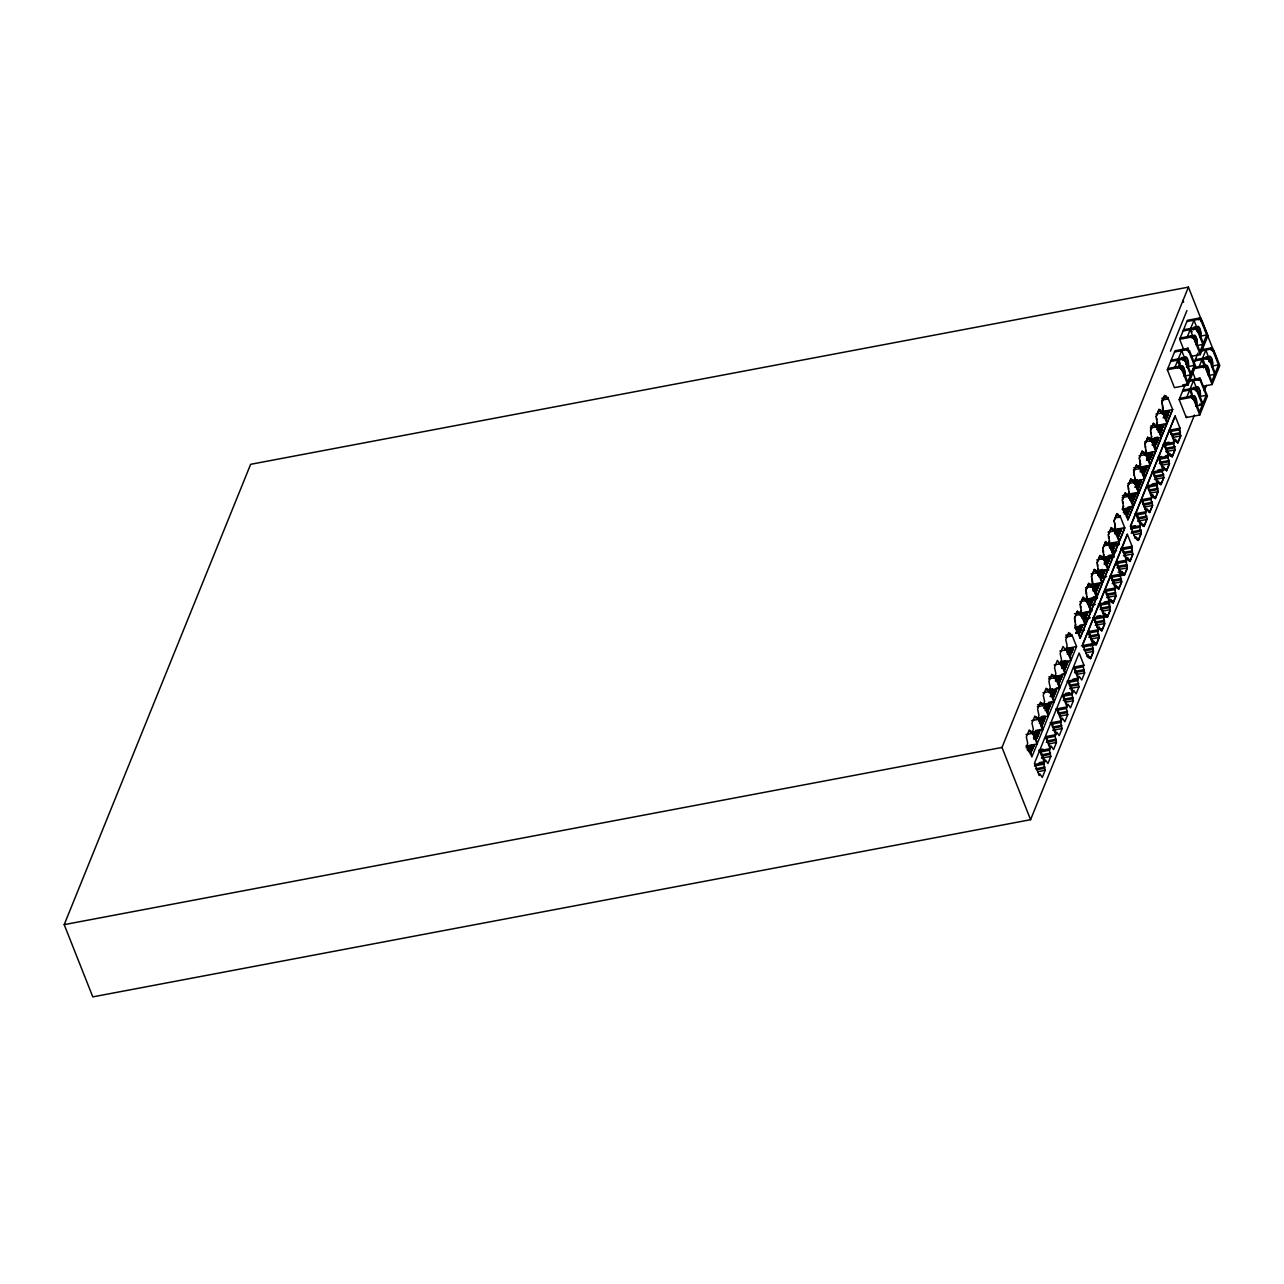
<?xml version="1.0" encoding="UTF-8"?>
<svg xmlns="http://www.w3.org/2000/svg" width="1284" height="1284" viewBox="0 0 1284 1284"><rect width="100%" height="100%" fill="white"/><g stroke="black" fill="none" stroke-linecap="round" stroke-linejoin="round"><path stroke-width="1.5" d="M1189.433 350.452L1195.629 366.117L1187.941 385.088L1174.427 387.64L1167.333 369.744L1175.021 350.773L1188.181 348.285L1188.567 351.752L1189.064 350.516M1183.912 350.099L1179.675 339.281L1187.363 320.31L1200.508 317.822L1200.893 321.305L1201.391 320.053M1175.004 367.144L1177.845 360.114C1177.781 365.507 1183.575 368.99 1181.376 369.487M1187.347 336.681L1190.188 329.667L1192.29 334.996M1200.01 378.17L1198.47 380.289L1200.01 378.17L1207.458 396.018L1199.786 414.989L1186.272 417.541L1179.177 399.629L1185.02 385.184M1193.43 364.415L1198.02 353.084M1186.849 397.045L1189.674 390.015L1191.793 395.344M1199.176 366.582L1202.017 359.552C1202.273 362.987 1208.148 373.323 1205.162 365.442L1203.622 367.577L1205.162 365.442M1194.473 415.037L1030.587 819.69L92.801 996.882L64.2 924.64L250.637 464.31L1188.422 287.118L1217.023 359.36M1030.587 819.69L1001.985 747.448L1188.422 287.118M1170.446 351.206L1186.898 310.6M1074.596 618.519L1077.485 611.409M1080.245 604.603L1083.118 597.493L1083.905 599.467L1084.434 598.167M1085.879 590.688L1088.752 583.578M1091.512 576.773L1094.401 569.663M1097.146 562.857L1100.035 555.731M1102.779 548.942L1105.668 541.816L1106.455 543.806L1106.968 542.506M1108.413 535.027L1111.302 527.901M1114.063 521.111L1116.936 513.985M1122.441 500.102L1125.33 492.992M1128.074 486.187L1130.963 479.076L1131.75 481.051L1132.263 479.751M1136.597 465.161L1133.708 472.271L1133.965 475.545M1139.341 458.356L1142.23 451.23M1144.991 444.441L1147.864 437.314M1150.624 430.525L1153.497 423.399L1154.284 425.389L1150.528 426.095M1156.258 416.61L1159.131 409.484M1161.892 402.695L1164.781 395.568M1123.083 501.883L1123.179 507.838M1125.972 494.757L1126.485 493.473L1127.753 496.523L1122.136 497.582M1128.716 487.968L1128.813 493.923L1133.595 506.04L1138.844 493.088L1134.045 480.986L1133.387 482.607L1127.769 483.667M1137.239 466.927L1137.768 465.643L1139.036 468.692L1133.403 469.751M1139.983 460.137L1139.935 465.899L1144.879 478.21L1150.111 465.257L1145.184 452.947L1144.525 454.568L1143.402 451.711L1142.872 453.011M1145.617 446.222L1145.713 452.177M1148.506 439.096L1149.036 437.796L1150.303 440.861L1144.67 441.921M1151.266 432.307L1151.347 438.261L1156.146 450.379L1161.394 437.427L1156.595 425.325L1155.937 426.946L1150.32 428.005M1156.9 418.391L1156.98 424.346M1159.773 411.265L1160.303 409.965L1161.571 413.015L1155.953 414.09M1162.534 404.476L1162.485 410.238L1167.413 422.548L1172.661 409.596L1167.718 397.286L1167.076 398.907L1165.936 396.05L1165.423 397.35M1037.52 704.804L1041.276 704.097L1041.789 702.797L1042.929 705.654L1037.295 706.714M1048.787 676.973L1052.543 676.267L1053.073 674.967L1054.196 677.824L1048.563 678.883M1065.704 635.227L1069.444 634.521L1069.973 633.221L1071.097 636.078L1065.479 637.137M1075.302 620.14L1075.334 626.255M1080.935 606.225L1080.967 612.34L1085.766 624.457L1091.015 611.505L1086.216 599.403L1085.558 601.024L1083.038 597.124L1080.149 604.25L1080.502 607.878M1086.569 592.309L1086.601 598.424M1089.458 585.183L1089.988 583.899L1091.191 587.109L1091.849 585.488M1092.203 578.394L1092.154 584.156L1097.034 596.627L1102.282 583.674L1097.403 571.203L1096.745 572.824L1091.127 573.884M1095.091 571.268L1095.621 569.984L1096.745 572.824M1097.852 564.478L1097.884 570.594M1100.725 557.352L1101.255 556.068L1102.475 559.278L1103.116 557.657M1103.486 550.563L1103.518 556.678L1108.317 568.796L1113.549 555.844L1108.75 543.742L1108.108 545.363L1105.588 541.463L1102.699 548.589L1103.036 552.216M1109.119 536.648L1109.151 542.763M1112.008 529.522L1112.522 528.222L1113.742 531.448L1114.4 529.827M1114.753 522.732L1114.705 528.494L1119.584 540.965L1124.832 528.013L1119.953 515.542L1119.295 517.163L1115.539 517.869M1117.642 515.606L1118.155 514.306L1119.295 517.163M1122.697 503.376L1122.296 499.909L1125.185 492.783L1126.1 494.966L1122.36 495.672M1126.1 494.966L1126.63 493.666M1128.331 489.461L1127.93 485.994L1130.819 478.868L1133.387 482.607M1133.628 467.841L1137.383 467.135L1137.897 465.835M1145.248 447.715L1144.846 444.232L1147.719 437.122L1148.65 439.305L1149.18 438.004M1150.881 433.799L1150.48 430.317L1153.369 423.206L1155.937 426.946M1154.284 425.389L1154.814 424.089M1156.515 419.884L1156.114 416.401L1159.003 409.291L1159.917 411.474L1160.447 410.174M1161.811 398.265L1165.551 397.558L1166.081 396.258L1167.204 399.099L1161.587 400.175M1074.869 621.793L1074.515 618.166L1077.404 611.04L1078.271 613.383L1078.801 612.083M1086.136 593.962L1085.799 590.335L1088.671 583.209L1089.538 585.552L1090.068 584.252M1097.403 566.132L1097.066 562.504L1099.939 555.378L1100.821 557.721L1101.335 556.421M1108.686 538.301L1108.333 534.674L1111.222 527.547L1112.088 529.891L1112.618 528.591M1179.45 368.139L1180.991 366.02L1179.45 368.139L1179.707 366.261L1167.846 368.508M1182.789 359.873L1184.33 357.755L1182.789 359.873L1183.029 357.995L1171.185 360.242M1188.181 348.285L1186.641 350.404L1186.881 348.526M1191.793 337.676L1193.334 335.557L1191.793 337.676L1192.034 335.798L1180.173 338.045M1197.041 330.774C1198.791 327.452 1196.56 333.535 1196.158 328.527L1196.656 327.292L1195.131 329.426L1195.372 327.532L1183.511 329.779M1199.866 317.95L1198.967 319.941L1199.224 318.063M1123.693 506.024L1123.035 507.645L1127.962 519.956L1133.21 507.003L1128.267 494.693L1127.625 496.314M1129.326 492.109L1128.668 493.73L1133.467 505.832L1138.699 492.896L1133.9 480.778L1133.258 482.399M1134.96 478.194L1134.302 479.815L1139.245 492.125L1144.477 479.173L1139.55 466.862L1138.892 468.483M1146.227 450.363L1145.569 451.984L1150.512 464.294L1155.761 451.342L1150.817 439.032L1150.159 440.653M1151.86 436.448L1151.202 438.069L1156.001 450.17L1161.25 437.234L1156.451 425.116L1155.793 426.737M1157.494 422.532L1156.852 424.153L1161.779 436.464L1167.028 423.511L1162.084 411.201L1161.426 412.822M1186.641 350.404L1187.523 348.397M1031.646 733.485L1032.304 731.864L1037.103 743.982L1031.854 756.918L1027.072 744.816L1027.714 743.195L1026.333 737.064L1029.222 729.954L1029.993 731.928L1030.522 730.628L1031.646 733.485L1026.028 734.544M1037.295 719.57L1037.937 717.949L1042.736 730.066L1037.488 743.003L1032.705 730.901L1033.363 729.28L1031.967 723.149L1034.856 716.039L1035.642 718.013L1036.156 716.713L1037.295 719.57L1031.662 720.629M1042.929 705.654L1043.571 704.033L1048.37 716.151L1043.138 729.087L1035.626 730.5M1048.563 691.739L1049.221 690.118L1054.004 702.236L1048.771 715.172L1043.972 703.054L1044.63 701.449L1043.234 695.318L1046.123 688.208L1046.909 690.182L1047.439 688.882L1048.563 691.739L1042.929 692.798M1054.196 677.824L1054.854 676.203L1059.653 688.304L1054.405 701.257L1049.606 689.139L1050.264 687.534L1048.884 681.403L1051.756 674.293L1052.543 676.267M1054.212 664.968L1059.83 663.908L1060.488 662.287L1065.287 674.389L1060.038 687.341L1056.283 688.047M1059.846 651.052L1065.463 649.993L1066.121 648.372L1070.92 660.474L1065.672 673.426L1061.916 674.132M1071.097 636.078L1071.755 634.457L1076.554 646.558L1071.305 659.511L1066.523 647.393L1067.164 645.788L1065.784 639.657L1068.673 632.531L1069.444 634.521M1075.912 624.281L1075.254 625.902L1080.133 638.373L1085.365 625.436L1080.486 612.949L1079.844 614.571L1076.088 615.277M1081.545 610.365L1080.887 611.986L1085.686 624.104L1080.053 625.164M1087.179 596.45L1086.521 598.071L1091.4 610.542L1096.648 597.59L1091.769 585.119L1091.111 586.74L1085.478 587.799M1098.446 568.619L1097.788 570.24L1102.667 582.711L1107.915 569.759L1103.036 557.288L1102.378 558.909L1096.761 559.968M1104.08 554.704L1103.438 556.325L1108.22 568.427L1113.469 555.49L1108.67 543.373L1108.012 544.994L1104.272 545.7M1109.729 540.789L1109.071 542.41L1113.95 554.881L1119.183 541.928L1114.303 529.457L1113.661 531.078L1108.028 532.138M1127.753 496.523L1128.411 494.902M1134.446 480.007L1135.104 478.402L1133.563 472.079L1136.452 464.952L1137.383 467.135M1139.036 468.692L1139.678 467.071M1140.08 466.092L1140.738 464.487L1139.213 458.163L1142.086 451.037L1143.017 453.22L1143.53 451.92L1144.67 454.777L1139.036 455.836M1144.67 454.777L1145.328 453.156M1150.303 440.861L1150.962 439.24M1161.571 413.015L1162.229 411.41M1162.63 410.431L1163.272 408.81L1161.747 402.486L1164.636 395.376L1165.551 397.558M1167.204 399.099L1167.862 397.494M1080.582 613.319L1079.924 614.94L1078.704 611.73L1078.191 613.014L1074.435 613.736M1092.251 584.509L1092.893 582.904L1091.432 576.42L1094.305 569.293L1096.825 573.194L1097.483 571.573M1114.785 528.847L1115.443 527.226L1113.966 520.742L1116.855 513.632L1119.375 517.516L1120.033 515.911M1200.893 321.305L1200.508 317.822M1185.212 359.985L1184.715 361.237L1184.33 357.755M1194.216 337.788L1193.719 339.04L1193.334 335.557M1028.661 750.996L1032.127 750.354L1032.111 748.989L1028.644 749.647M1027.441 748.668L1032.641 747.689L1032.657 749.053L1027.457 750.033M1027.986 748.732L1033.187 747.753L1033.155 746.405L1026.221 747.705M1026.767 746.357L1033.7 745.041L1033.732 746.405L1028.532 747.384M1033.781 738.38L1037.247 737.722L1037.231 736.358L1033.748 737.016M1034.278 735.732L1038.291 735.138L1038.274 733.774L1033.074 734.753M1038.82 733.838L1038.804 732.474L1038.82 733.838L1033.62 734.817M1032.416 732.442L1039.35 731.126L1039.366 732.49L1033.588 733.469M1041.292 726.327L1041.565 727.049M1039.398 723.101L1043.41 722.507L1043.378 721.159L1039.912 721.817M1040.457 721.881L1043.924 721.223L1043.908 719.859L1038.708 720.838M1044.454 719.923L1044.438 718.558L1044.454 719.923L1040.987 720.581M1039.237 719.554L1044.999 718.575L1044.983 717.21L1038.05 718.526M1045.032 709.185L1048.498 708.527L1048.514 709.892L1045.048 710.55M1049.012 707.243L1049.044 708.591L1049.012 707.243L1043.812 708.222M1049.542 705.943L1049.558 707.307L1049.542 705.943L1044.341 706.922M1050.071 704.643L1050.087 706.007L1050.071 704.643L1044.871 705.638M1050.617 703.295L1050.633 704.659L1050.617 703.295L1043.683 704.611M1053.602 695.912L1053.634 697.276L1053.602 695.912L1050.135 696.57M1054.132 694.612L1054.148 695.976L1054.132 694.612L1050.665 695.27M1054.662 693.328L1054.678 694.676L1054.662 693.328L1051.195 693.97M1055.175 692.028L1055.207 693.392L1055.175 692.028L1051.708 692.686M1055.705 690.728L1055.721 692.092L1055.705 690.728L1050.505 691.723M1049.333 692.06L1056.267 690.744L1056.251 689.38L1049.317 690.696M1058.449 683.939L1058.738 684.645M1060.022 680.055L1056.555 680.713M1055.609 679.092L1060.809 678.112L1060.841 679.477L1055.641 680.456M1056.154 679.156L1061.354 678.177L1061.338 676.812L1054.405 678.129M1054.95 676.78L1061.884 675.464L1061.9 676.828L1054.966 678.145M1065.399 666.781L1065.431 668.145L1065.399 666.781L1061.932 667.439M1062.462 666.139L1066.474 665.561L1066.458 664.197L1061.258 665.176M1067.004 664.261L1066.972 662.897L1067.004 664.261L1061.788 665.24M1060.616 664.213L1067.55 662.913L1067.518 661.549L1060.584 662.865M1070.776 653.524L1067.309 654.166M1068.095 652.224L1071.562 651.582L1071.578 652.93L1067.566 653.524M1066.908 652.625L1072.108 651.646L1072.092 650.282L1066.892 651.261M1065.672 650.298L1073.183 648.998L1073.167 647.634L1066.218 648.95M1079.25 632.675L1079.266 634.023L1079.25 632.675L1075.783 633.317M1076.329 633.381L1079.796 632.739L1079.78 631.375L1076.313 632.033M1080.037 630.733L1076.57 631.375M1076.827 630.733L1080.839 630.139L1080.823 628.791L1075.623 629.77M1081.369 628.855L1081.353 627.491L1081.369 628.855L1077.902 629.497M1076.152 628.47L1081.914 627.491L1081.898 626.143L1074.965 627.443M1084.097 620.686L1084.386 621.408M1085.413 617.46L1085.429 618.824L1085.413 617.46L1081.947 618.118M1085.927 616.159L1085.959 617.524L1085.927 616.159L1082.46 616.818M1086.457 614.875L1086.473 616.224L1086.457 614.875L1081.256 615.855M1086.986 613.575L1087.002 614.94L1086.986 613.575L1081.786 614.554M1087.532 612.227L1087.548 613.575L1087.532 612.227L1080.598 613.527M1089.731 606.77L1090.02 607.492M1091.047 603.544L1091.063 604.908L1091.047 603.544L1087.58 604.202M1091.577 602.244L1091.593 603.608L1091.577 602.244L1088.11 602.902M1091.833 601.602L1086.633 602.581M1086.89 601.939L1092.636 601.024L1092.62 599.66L1087.42 600.639M1086.248 600.976L1093.182 599.66L1093.166 598.312L1086.232 599.612M1096.68 589.629L1096.697 590.977L1096.68 589.629L1093.214 590.287M1093.759 590.351L1097.226 589.693L1097.21 588.329L1093.743 588.987M1097.756 588.393L1097.724 587.029L1097.756 588.393L1092.556 589.372M1092.524 588.024L1098.269 587.109L1098.253 585.745L1091.32 587.045M1091.865 585.697L1098.799 584.397L1098.815 585.745L1091.881 587.061M1102.86 575.778L1102.844 574.413L1102.86 575.778L1099.393 576.436M1098.173 574.108L1103.373 573.113L1103.389 574.478L1097.643 575.393M1103.903 573.178L1103.887 571.829L1103.903 573.178L1098.703 574.173M1097.499 571.781L1104.433 570.481L1104.465 571.829L1098.687 572.808M1106.375 565.682L1106.664 566.388M1106.648 565.024L1106.92 565.746M1104.513 563.804L1107.98 563.146L1107.948 561.798L1104.481 562.456M1105.01 561.156L1109.023 560.562L1109.007 559.198L1103.807 560.193M1109.553 559.262L1109.52 557.914L1109.553 559.262L1104.352 560.257M1104.32 558.893L1110.098 557.914L1110.066 556.566L1103.133 557.866M1112.281 551.109L1112.554 551.831M1110.13 548.525L1114.127 547.947L1114.111 546.583L1110.644 547.241M1111.19 547.305L1114.656 546.647L1114.64 545.283L1109.44 546.278M1114.897 544.641L1109.697 545.62M1109.97 544.978L1115.732 543.999L1115.716 542.651L1108.782 543.951M1119.231 533.967L1119.247 535.316L1119.231 533.967L1115.764 534.609M1119.744 532.667L1119.776 534.032L1119.744 532.667L1114.544 533.646M1120.274 531.367L1120.29 532.732L1120.274 531.367L1115.074 532.362M1120.804 530.083L1120.82 531.432L1120.804 530.083L1115.603 531.062M1116.165 531.062L1121.365 530.083L1121.349 528.719L1114.416 530.035M1126.389 516.553L1126.662 517.259M1124.222 513.969L1128.235 513.375L1128.219 512.027L1124.752 512.685M1128.748 510.727L1128.764 512.091L1128.748 510.727L1123.548 511.706M1129.262 509.427L1129.294 510.791L1129.262 509.427L1124.062 510.422M1126.373 510.101L1129.84 509.443L1129.808 508.079L1122.874 509.395M1132.023 502.638L1132.295 503.344M1133.323 499.396L1133.355 500.76L1133.323 499.396L1129.856 500.054M1133.852 498.112L1133.868 499.46L1133.852 498.112L1130.385 498.754M1134.382 496.812L1134.398 498.176L1134.382 496.812L1129.182 497.791M1134.896 495.512L1134.928 496.876L1134.896 495.512L1129.695 496.507M1128.508 495.48L1135.457 494.163L1135.473 495.528L1128.54 496.844M1137.656 488.722L1137.945 489.429M1138.443 486.78L1138.459 488.145L1138.443 486.78L1134.976 487.438M1138.972 485.48L1138.988 486.845L1138.972 485.48L1135.505 486.138M1139.486 484.196L1139.518 485.545L1139.486 484.196L1136.019 484.838M1140.015 482.896L1140.031 484.261L1140.015 482.896L1136.549 483.554M1140.561 482.961L1140.545 481.596L1140.561 482.961L1135.361 483.94M1134.157 481.564L1141.091 480.248L1141.107 481.612L1133.611 482.912M1140.465 471.324L1145.665 470.345L1145.649 468.981L1140.449 469.96M1146.195 469.045L1146.179 467.681L1146.195 469.045L1140.995 470.024M1140.978 468.66L1146.74 467.697L1146.724 466.333L1139.791 467.649M1150.255 459.014L1150.239 457.65L1150.255 459.014L1146.789 459.672M1147.302 457.008L1150.769 456.366L1150.785 457.714L1146.773 458.308M1147.832 457.072L1151.315 456.43L1151.283 455.066L1146.082 456.045M1146.612 454.745L1152.374 453.782L1152.358 452.417L1145.424 453.733M1154.557 446.976L1154.846 447.683M1155.616 444.376L1152.149 445.034M1152.406 444.392L1156.419 443.799L1156.402 442.434L1152.936 443.092M1156.948 442.515L1156.916 441.15L1156.948 442.515L1153.481 443.157M1151.716 442.129L1157.462 441.214L1157.446 439.85L1150.512 441.166M1152.807 440.845L1158.007 439.866L1157.991 438.502L1151.058 439.818M1160.206 433.061L1160.479 433.767M1158.04 430.477L1161.506 429.819L1161.539 431.183L1158.056 431.841M1158.585 430.541L1162.052 429.883L1162.036 428.519L1156.836 429.514M1162.293 427.877L1157.093 428.856M1157.366 428.214L1163.095 427.299L1163.079 425.935L1157.879 426.914M1160.19 426.609L1163.657 425.951L1163.625 424.587L1156.691 425.903M1166.626 417.204L1166.642 418.552L1166.626 417.204L1163.16 417.862M1167.14 415.904L1167.172 417.268L1167.14 415.904L1163.673 416.562M1167.67 414.604L1167.686 415.968L1167.67 414.604L1164.203 415.262M1168.199 413.32L1168.215 414.668L1168.199 413.32L1164.732 413.978M1168.456 412.662L1163.256 413.657M1162.325 411.987L1169.259 410.671L1169.291 412.036L1162.357 413.336M1031.871 750.996L1028.404 751.654M1032.127 750.354L1032.111 748.989M1032.657 749.053L1032.641 747.689M1033.187 747.753L1033.155 746.405M1033.732 746.405L1033.7 745.041M1036.974 738.364L1033.508 739.022M1037.247 737.722L1037.231 736.358M1037.761 736.438L1037.745 735.074L1037.761 736.438L1034.294 737.08M1038.291 735.138L1038.274 733.774M1039.366 732.49L1039.35 731.126M1043.41 722.507L1043.378 721.159M1043.924 721.223L1043.908 719.859M1044.999 718.575L1044.983 717.21M1048.514 709.892L1048.498 708.527M1056.267 690.744L1056.251 689.38M1060.841 679.477L1060.809 678.112M1061.354 678.177L1061.338 676.812M1061.9 676.828L1061.884 675.464M1065.945 666.845L1065.929 665.497L1065.945 666.845L1062.478 667.503M1066.474 665.561L1066.458 664.197M1067.55 662.913L1067.518 661.549M1071.578 652.93L1071.562 651.582M1072.108 651.646L1072.092 650.282M1072.638 650.346L1072.605 648.982L1072.638 650.346L1067.437 651.325M1073.183 648.998L1073.167 647.634M1079.796 632.739L1079.78 631.375M1080.839 630.139L1080.823 628.791M1081.914 627.491L1081.898 626.143M1092.636 601.024L1092.62 599.66M1093.182 599.66L1093.166 598.312M1097.226 589.693L1097.21 588.329M1098.269 587.109L1098.253 585.745M1098.815 585.745L1098.799 584.397M1102.603 576.42L1099.136 577.078M1103.389 574.478L1103.373 573.113M1104.465 571.829L1104.433 570.481M1107.707 563.804L1104.24 564.462M1107.98 563.146L1107.948 561.798M1108.493 561.862L1108.477 560.498L1108.493 561.862L1105.026 562.52M1109.023 560.562L1109.007 559.198M1110.098 557.914L1110.066 556.566M1114.127 547.947L1114.111 546.583M1114.656 546.647L1114.64 545.283M1115.732 543.999L1115.716 542.651M1121.365 530.083L1121.349 528.719M1128.235 513.375L1128.219 512.027M1129.84 509.443L1129.808 508.079M1135.473 495.528L1135.457 494.163M1141.107 481.612L1141.091 480.248M1145.408 470.987L1140.208 471.966M1145.665 470.345L1145.649 468.981M1146.74 467.697L1146.724 466.333M1149.999 459.656L1146.532 460.314M1150.785 457.714L1150.769 456.366M1151.315 456.43L1151.283 455.066M1151.828 455.13L1151.812 453.766L1151.828 455.13L1146.628 456.109M1152.374 453.782L1152.358 452.417M1156.419 443.799L1156.402 442.434M1157.462 441.214L1157.446 439.85M1158.007 439.866L1157.991 438.502M1161.539 431.183L1161.506 429.819M1162.052 429.883L1162.036 428.519M1163.095 427.299L1163.079 425.935M1163.657 425.951L1163.625 424.587M1169.291 412.036L1169.259 410.671M1080.053 638.02L1085.285 625.067L1075.912 626.833M1085.686 624.104L1090.918 611.152L1086.136 599.034L1085.478 600.655L1079.844 601.714M1091.32 610.173L1096.568 597.237L1085.301 599.355M1119.504 540.596L1124.736 527.66L1113.485 529.778M1127.817 519.747L1133.066 506.811M1139.101 491.916L1144.333 478.98M1144.734 478.001L1149.983 465.065M1150.368 464.086L1155.616 451.149M1161.635 436.255L1166.883 423.319M1167.284 422.34L1172.517 409.403M1185.084 361.157L1190.525 374.896L1187.684 381.91L1182.243 368.187M1188.92 351.688L1194.361 365.41L1191.022 373.66L1185.581 359.921M1197.41 330.694L1202.851 344.449L1200.01 351.447L1194.585 337.724M1201.262 321.225L1206.703 334.947L1203.349 343.197L1197.908 329.458M1082.701 644.857L1087.933 631.905M1093.968 617.01L1099.216 604.074M1099.602 603.095L1104.85 590.159M1105.235 589.179L1110.483 576.243M1116.518 561.349L1121.751 548.412M1122.152 547.433L1127.384 534.497M1130.53 526.44L1135.778 513.488M1141.797 498.593L1147.045 485.657M1147.431 484.678L1152.679 471.742M1153.08 470.763L1158.312 457.826M1164.347 442.932L1169.596 429.996M1169.981 429.017L1175.229 416.08M1190.621 356.454L1200.283 354.641L1207.971 335.654L1201.76 319.989M1202.514 358.316L1205.869 350.083L1209.384 359.424L1208.886 360.66A2.311 0.819 79.3 0 1 1209.143 361.189M1191.937 397.912L1192.82 395.905L1191.937 397.912L1191.536 396.146L1179.675 398.393M1194.618 389.774L1196.158 387.64L1195.276 389.646L1194.874 387.896L1183.013 390.127M1198.47 380.289L1198.726 378.411L1190.252 380.016M1203.622 367.577L1203.878 365.699L1193.847 367.593M1206.96 359.311L1208.501 357.193L1206.96 359.311L1207.201 357.433L1195.34 359.664M1211.454 349.713L1212.353 347.707L1210.812 349.842L1211.053 347.964L1200.893 349.874M1043.812 764.189L1044.454 762.568L1039.671 750.45L1034.422 763.402L1039.221 775.504L1039.88 773.883L1042.303 777.43L1045.192 770.304L1043.812 764.189L1034.422 765.954M1044.855 761.589L1045.513 759.967L1047.953 763.515L1050.826 756.388L1049.445 750.273L1050.103 748.652L1045.304 736.534L1040.056 749.487L1044.855 761.589L1039.221 762.648M1055.079 736.342L1055.737 734.737L1050.938 722.619L1045.69 735.572L1050.489 747.673L1051.147 746.052L1053.586 749.599L1056.459 742.473L1055.079 736.342L1045.706 738.123M1060.712 722.427L1061.37 720.822L1056.572 708.704L1051.339 721.656L1056.122 733.758L1056.78 732.137L1059.22 735.668L1062.109 728.558L1060.712 722.427L1051.339 724.208M1066.346 708.511L1067.004 706.906L1062.205 694.788L1056.973 707.741L1061.756 719.842L1062.414 718.221L1064.853 721.752L1067.742 714.642L1066.346 708.511L1056.973 710.293M1071.979 694.596L1072.638 692.991L1067.839 680.873L1062.606 693.825L1067.405 705.927L1068.047 704.306L1070.487 707.837L1073.376 700.727L1071.979 694.596L1062.606 696.377M1077.629 680.681L1078.271 679.076L1073.488 666.958L1068.24 679.894L1073.039 692.012L1073.697 690.391L1076.12 693.922L1079.009 686.812L1077.629 680.681L1068.24 682.462M1083.263 666.765L1083.921 665.144L1079.122 653.042L1073.873 665.979L1078.672 678.096L1079.33 676.475L1081.754 680.006L1084.643 672.896L1083.263 666.765L1073.873 668.547M1087.404 656.606L1088.062 654.984L1089.265 658.194L1089.795 656.894M1092.684 649.784L1092.652 643.653L1081.401 645.788M1094.819 643.91L1095.348 642.626L1096.215 644.953L1099.104 637.843L1097.627 631.359L1098.285 629.738L1093.486 617.636L1088.238 630.572L1093.037 642.69L1093.695 641.069L1094.915 644.279L1095.429 642.979M1098.671 628.775L1099.329 627.154L1100.549 630.364L1101.062 629.064M1104.32 614.859L1104.962 613.238L1106.102 616.079L1102.346 616.785M1106.102 616.079L1106.615 614.795L1107.482 617.122L1110.371 610.012L1108.894 603.528L1109.553 601.907L1098.301 604.026M1115.218 594.107L1115.186 587.992L1105.813 589.757M1117.369 588.249L1117.899 586.965L1118.765 589.292L1121.638 582.182L1120.178 575.697L1120.836 574.076L1116.037 561.959L1110.788 574.911L1115.587 587.013L1116.245 585.408L1117.449 588.618L1117.979 587.318M1121.221 573.097L1121.879 571.492L1118.123 572.199M1126.501 566.276L1126.469 560.161L1117.08 561.927M1126.854 559.182L1127.513 557.577L1130.032 561.461L1132.921 554.351L1131.445 547.867L1132.103 546.246L1120.852 548.364M1140.433 525.397L1139.919 527.21L1130.53 528.992M1151.7 497.566L1151.186 499.38L1141.813 501.161M1149.918 491.034L1157.43 489.605L1157.333 483.651M1152.246 483.94L1157.863 482.88L1158.377 481.067L1159.661 484.116L1160.174 482.816M1162.967 469.735L1162.453 471.549L1153.08 473.331M1165.39 455.756L1169.146 455.05L1169.66 453.236L1170.928 456.285L1171.457 454.985M1174.25 441.905L1173.736 443.718L1164.347 445.5M1172.469 435.372L1179.964 433.944L1179.884 427.989M1088.142 655.338L1087.484 656.959L1082.605 644.488L1087.853 631.551L1092.732 644.022L1092.074 645.627M1093.775 641.422L1093.133 643.043L1088.334 630.942L1093.567 617.989L1098.366 630.107L1097.708 631.712M1099.425 627.507L1098.767 629.128L1093.888 616.657L1099.12 603.705L1103.999 616.192L1103.341 617.797M1110.692 599.676L1110.034 601.297L1105.155 588.826L1110.403 575.874L1115.282 588.345L1114.624 589.966M1116.326 585.761L1115.668 587.382L1110.869 575.264L1116.117 562.328L1120.916 574.429L1120.258 576.051M1121.959 571.845L1121.301 573.466L1116.422 560.996L1121.67 548.043L1126.549 560.514L1125.891 562.135M1193.719 398.152L1193.205 399.388L1192.82 395.905M1197.041 389.887L1196.544 391.122L1196.158 387.64M1213.236 349.954L1212.722 351.19L1212.353 347.707M1136.966 539.569L1137.496 538.285L1138.41 540.452L1141.299 533.341L1140.898 529.859M1142.6 525.654L1143.129 524.37L1144.06 526.536L1146.933 519.426L1145.408 513.102M1146.532 515.943L1146.789 519.217L1143.916 526.344M1148.233 511.738L1148.763 510.454L1149.549 512.428L1152.438 505.302M1152.165 502.028L1152.567 505.511L1149.694 512.621L1147.11 508.897L1146.596 510.711L1141.669 498.401L1146.901 485.448L1151.844 497.775L1140.593 499.893M1159.516 483.907L1160.03 482.607L1160.961 484.79L1163.85 477.68L1163.448 474.197M1165.15 469.992L1165.679 468.692L1166.594 470.875L1169.483 463.765L1167.958 457.441M1169.082 460.282L1169.339 463.556L1166.45 470.682M1170.783 456.077L1171.313 454.777L1172.228 456.96L1175.117 449.849L1174.716 446.367M1186.272 417.541L1186.769 416.305M1199.673 404.155L1202.851 403.561L1206.19 395.312L1200.765 381.573L1201.262 380.337M1206.414 367.625L1211.855 381.348L1214.68 374.334L1209.384 359.424M1089.185 657.825L1089.715 656.541L1090.581 658.869L1093.47 651.758L1093.117 648.115L1083.744 649.897M1090.501 645.659L1096.135 644.6L1099.008 637.474L1098.751 634.2L1089.378 635.981M1100.468 629.995L1100.982 628.711L1101.849 631.038L1104.738 623.928L1104.4 620.284L1095.011 622.066M1111.735 602.164L1112.265 600.88L1113.132 603.207L1116.005 596.097L1115.668 592.454L1106.294 594.235M1118.669 588.939L1121.558 581.812L1121.301 578.538L1111.928 580.32M1119.247 575.039L1123.002 574.333L1123.532 573.049L1124.399 575.376L1127.288 568.266L1126.935 564.623L1117.562 566.404M1137.64 538.477L1137.11 539.778L1135.842 536.728L1135.329 538.542L1130.385 526.231L1135.634 513.279L1140.561 525.605L1131.188 527.371M1139.775 527.018L1140.513 531.367L1131.14 533.133M1143.274 524.562L1142.744 525.862L1141.476 522.813L1140.962 524.626L1136.163 512.525L1141.412 499.572L1146.211 511.69L1134.944 513.809M1151.042 499.187L1151.796 503.537L1144.285 504.949M1154.541 496.731L1154.011 498.031L1152.888 495.175M1162.309 471.356L1163.063 475.69L1155.552 477.118M1165.808 468.901L1165.294 470.201L1164.026 467.151L1163.513 468.965L1158.714 456.847L1163.946 443.911L1168.745 456.013L1159.372 457.794M1173.592 443.526L1174.33 447.859L1166.835 449.288M1177.091 441.07L1176.561 442.37L1175.438 439.513M1103.951 621.954L1103.919 615.822L1092.668 617.957M1106.712 615.148L1106.182 616.448L1105.059 613.591L1104.4 615.213L1099.521 602.742L1104.754 589.789L1109.633 602.26L1109.585 608.038M1112.345 601.233L1111.816 602.533L1110.612 599.323L1109.954 600.944L1104.32 602.003M1123.612 573.402L1123.083 574.702L1121.879 571.492M1129.246 559.487L1128.732 560.787L1127.593 557.93L1126.935 559.551L1122.055 547.08L1127.304 534.128L1132.183 546.599L1132.135 552.361M1090.501 658.515L1093.374 651.389L1085.879 652.818M1101.768 630.685L1104.657 623.559L1095.268 625.34M1113.035 602.854L1115.924 595.728L1106.551 597.509M1129.952 561.108L1132.825 553.982L1123.452 555.763M1138.282 540.259L1141.155 533.133M1155.183 498.513L1158.072 491.387M1160.816 484.598L1163.705 477.471M1172.083 456.767L1174.972 449.641M1177.733 442.852L1180.606 435.725M1156.675 485.272L1158.2 491.595L1155.327 498.706L1152.743 494.982L1152.229 496.796L1147.302 484.485L1152.534 471.533L1157.478 483.843L1148.105 485.625M1179.226 429.61L1180.75 435.934L1177.861 443.044L1175.293 439.305L1174.78 441.134L1169.836 428.824L1175.085 415.872L1180.028 428.182L1168.761 430.317M1204.248 390.914L1206.495 385.344M1196.913 391.058L1202.354 404.797L1199.513 411.811L1194.072 398.072M1213.091 351.126L1218.532 364.849L1215.194 373.098L1209.753 359.36M1202.466 386.356L1212.112 384.526L1219.8 365.555L1213.589 349.89M1186.865 321.546L1198.726 319.299M1183.013 331.015L1194.874 328.768M1179.675 339.281L1191.536 337.034M1200.347 336.151L1206.703 334.947M1198.1 345.348L1202.851 344.449M1174.523 352.009L1186.384 349.762M1200.492 351.094L1210.555 349.2M1211.197 349.071L1212.722 351.19M1170.671 361.478L1182.532 359.231M1194.842 360.916L1206.703 358.669M1209.255 360.595L1208.003 358.429L1207.602 359.183M1167.333 369.744L1179.194 367.497M1186.368 366.919L1194.361 365.41M1204.777 366.213L1203.878 365.699M1193.205 368.845L1203.365 366.935M1212.192 366.052L1218.532 364.849M1184.169 376.1L1190.525 374.896M1208.34 375.538L1214.68 374.334M1188.149 381.557L1198.213 379.647M1182.66 384.943L1188.438 383.852M1200.765 381.573L1199.513 379.406L1199.112 380.176M1182.516 391.363L1194.377 389.132M1179.177 399.629L1191.038 397.382M1199.85 396.499L1206.19 395.312M1163.288 411.378L1172.661 409.596M1196.014 405.985L1202.354 404.797M1162.068 412.629L1169.547 411.378M1162.068 414.042L1169.002 412.726M1164.46 414.62L1167.926 413.962M1163.946 415.92L1167.413 415.262M1163.416 417.204L1166.883 416.546M1155.777 425.646L1167.028 423.511M1156.435 426.545L1163.368 425.229M1157.622 427.572L1162.822 426.577M1158.312 429.835L1161.779 429.177M1169.981 431.584L1179.37 429.803M1171.12 434.425L1180.494 432.66M1154.284 437.876L1158.024 437.17M1152.005 439.208L1161.394 437.427M1150.801 440.46L1157.735 439.144M1154.814 439.866L1158.28 439.208M1173.255 437.346L1180.75 435.934M1151.989 441.487L1157.189 440.508M1153.192 442.45L1156.659 441.792M1152.663 443.75L1156.13 443.092M1165.407 442.9L1169.146 442.194M1163.127 444.232L1174.379 442.097L1169.451 429.787L1164.203 442.739L1169.146 455.05M1165.487 448.341L1174.86 446.575M1144.493 453.477L1155.761 451.342M1145.168 454.376L1152.101 453.059M1149.18 453.782L1152.647 453.124M1165.744 451.615L1175.117 449.849M1146.355 455.403L1152.101 454.488M1147.559 456.366L1151.026 455.708M1148.105 456.43L1151.571 455.772M1147.029 457.666L1151.042 457.072M1146.516 458.95L1149.983 458.308M1147.045 459.014L1150.528 458.372M1157.895 457.168L1161.635 456.462M1158.714 459.415L1168.087 457.634L1168.601 455.82L1163.818 443.702L1158.569 456.655L1163.368 468.756M1159.837 462.256L1169.226 460.491M1138.86 467.392L1150.111 465.257M1159.324 463.556L1168.697 461.775M1141.251 467.97L1146.468 466.975M1141.797 468.034L1146.997 467.039M1161.972 465.177L1169.483 463.765M1140.706 469.318L1145.906 468.339M1141.251 469.382L1146.451 468.403M1140.192 470.602L1145.392 469.623M1140.738 470.682L1145.938 469.687M1157.879 470.024L1161.635 469.318M1151.86 472.063L1163.111 469.928L1158.168 457.618L1152.936 470.57L1157.863 482.88M1133.628 480.328L1137.367 479.622M1154.204 476.171L1163.593 474.406M1135.104 480.954L1144.477 479.173M1133.884 482.206L1141.364 480.97M1135.072 483.233L1140.272 482.254M1154.46 479.446L1163.85 477.68M1135.618 483.298L1140.818 482.319M1135.088 484.598L1139.759 483.538M1135.762 485.496L1139.229 484.838M1135.233 486.78L1138.699 486.138M1147.447 487.246L1156.82 485.464M1148.57 490.087L1157.943 488.321M1127.978 494.244L1137.367 492.478M1127.593 495.223L1138.844 493.088M1128.251 496.122L1135.73 494.886M1129.438 497.149L1134.639 496.17M1150.705 493.008L1158.2 491.595M1128.909 498.449L1134.109 497.454M1130.129 499.412L1133.595 498.754M1142.937 504.002L1152.31 502.237M1127.978 507.1L1131.734 506.394M1121.959 509.138L1133.21 507.003M1122.617 510.037L1129.551 508.737M1145.071 506.923L1152.567 505.511M1123.805 511.064L1129.005 510.085M1123.275 512.364L1128.476 511.369M1124.495 513.327L1127.962 512.669M1136.163 515.077L1145.553 513.295L1146.066 511.481L1141.267 499.364L1136.019 512.316L1140.818 524.434M1137.303 517.917L1146.676 516.152M1138.651 518.864L1146.147 517.452M1137.56 521.192L1146.933 519.426M1131.589 526.392L1135.329 525.686M1115.876 530.356L1121.076 529.377M1114.689 530.757L1121.622 529.441M1115.331 531.704L1120.531 530.725M1114.817 533.004L1120.017 532.025M1116.021 533.967L1119.487 533.309M1131.669 531.833L1141.043 530.067M1133.804 534.754L1141.299 533.341M1107.851 543.694L1119.102 541.575L1113.854 554.511L1108.236 555.587M1108.509 544.593L1115.443 543.293M1115.86 544.609L1119.343 543.951M1115.603 545.251L1119.07 544.609M1109.183 546.92L1114.384 545.941M1110.387 547.883L1113.854 547.225M1113.116 551.398L1116.582 550.756M1122.072 549.632L1131.445 547.867M1123.195 552.489L1132.568 550.708M1102.218 557.609L1113.469 555.49M1124.543 553.42L1132.055 552.008M1102.876 558.524L1109.809 557.208M1106.888 557.93L1110.355 557.272M1110.756 557.224L1114.223 556.582M1110.499 557.882L1113.966 557.224M1104.063 559.535L1109.264 558.556M1106.343 559.278L1109.809 558.62M1105.267 560.514L1108.734 559.856M1105.813 560.578L1109.28 559.92M1104.754 561.798L1108.766 561.204M1104.224 563.098L1107.691 562.44M1104.77 563.162L1108.236 562.504M1116.438 563.548L1125.811 561.782M1098.847 570.208L1102.603 569.502M1096.584 571.524L1107.835 569.406L1102.587 582.342L1093.214 584.124M1117.032 567.688L1126.405 565.923M1105.38 570.497L1108.846 569.839M1098.976 572.102L1104.721 571.187M1098.43 573.45L1103.63 572.471M1119.696 569.31L1127.191 567.897L1124.319 575.023L1118.685 576.083M1100.709 573.194L1104.176 572.536M1097.9 574.75L1103.646 573.836M1099.12 575.713L1102.587 575.055M1099.65 575.778L1103.116 575.12M1102.892 577.302L1106.648 576.596M1109.569 576.195L1120.836 574.076M1110.788 577.463L1120.178 575.697M1092.812 585.087L1102.202 583.321L1096.953 596.258L1093.198 596.98M1113.276 581.251L1120.771 579.838M1091.609 586.355L1099.088 585.103M1092.796 587.366L1097.997 586.387M1112.185 583.594L1121.558 581.812M1093.342 587.43L1098.542 586.451M1092.812 588.73L1097.467 587.687M1093.47 589.629L1096.937 588.971M1094.016 589.693L1097.483 589.035M1092.957 590.929L1096.969 590.335M1105.155 591.378L1114.544 589.613M1107.643 595.166L1115.138 593.754M1094.112 598.328L1097.579 597.67M1085.975 600.27L1092.909 598.954M1086.521 600.334L1093.454 599.018M1093.856 598.986L1097.322 598.328M1087.163 601.281L1092.363 600.302M1087.179 602.645L1092.379 601.666M1087.837 603.544L1091.304 602.886M1091.625 605.133L1095.38 604.427M1099.521 605.294L1108.894 603.528M1100.645 608.151L1110.034 606.369M1079.667 613.271L1090.918 611.152M1088.736 611.601L1092.203 610.943M1100.131 609.435L1109.504 607.669M1080.325 614.185L1087.275 612.869M1102.779 611.072L1110.291 609.643L1107.402 616.769L1093.888 619.209M1081.513 615.197L1086.713 614.217M1081 616.497L1086.2 615.518M1082.203 617.46L1085.67 616.818M1086.376 618.069L1090.132 617.363M1096.809 616.272L1100.565 615.566M1085.991 619.048L1089.731 618.342M1096.359 622.997L1103.871 621.584M1074.692 628.101L1081.626 626.785M1075.88 629.112L1081.08 628.133M1077.099 630.091L1080.566 629.433M1080.984 630.749L1084.45 630.091M1076.04 632.675L1079.507 632.017M1088.912 631.503L1098.285 629.738M1088.254 633.124L1097.627 631.359M1088.848 637.281L1098.237 635.5M1091.512 638.902L1099.008 637.474M1067.181 648.34L1076.554 646.558M1065.961 649.592L1072.894 648.276M1069.973 648.998L1073.44 648.34M1082.621 647.04L1091.994 645.274M1067.148 650.619L1072.894 649.704M1068.352 651.582L1071.819 650.924M1068.898 651.646L1072.365 650.988M1067.839 652.882L1071.851 652.288M1085.092 650.827L1092.604 649.415M1067.855 654.23L1071.321 653.588M1061.932 661.276L1065.688 660.57M1059.669 662.608L1070.92 660.474M1062.061 663.186L1067.261 662.191M1062.606 663.25L1067.806 662.271M1061.515 664.534L1066.715 663.555M1062.061 664.598L1067.261 663.619M1060.985 665.834L1066.185 664.839M1061.531 665.898L1066.731 664.903M1062.205 666.797L1066.218 666.203M1061.675 668.081L1065.142 667.439M1062.221 668.145L1065.688 667.503M1074.531 666.926L1083.921 665.144M1075.013 671.388L1084.386 669.622M1054.036 676.524L1065.287 674.389M1074.483 672.688L1083.856 670.906M1054.694 677.422L1062.173 676.187M1055.881 678.45L1061.082 677.471M1077.148 674.309L1084.643 672.896M1056.427 678.514L1061.627 677.535M1055.352 679.75L1061.098 678.819M1055.368 681.098L1058.835 680.44M1073.039 679.156L1076.794 678.45M1067.02 681.194L1078.271 679.076M1069.379 685.303L1078.753 683.537M1048.787 689.46L1052.543 688.754M1050.264 690.086L1059.653 688.304M1070.728 686.25L1078.223 684.837M1049.06 691.338L1055.994 690.038M1049.606 691.402L1056.539 690.102M1050.248 692.365L1055.448 691.386M1069.636 688.577L1079.009 686.812M1049.044 692.75L1055.994 691.45M1051.452 693.328L1054.918 692.67M1050.922 694.628L1054.389 693.97M1050.408 695.912L1053.875 695.27M1065.527 693.424L1069.283 692.718M1063.264 694.756L1072.638 692.991M1063.73 699.218L1073.119 697.453M1048.771 702.316L1052.527 701.61M1042.752 704.354L1054.004 702.236M1063.216 700.518L1072.589 698.753M1043.41 705.253L1050.36 703.953M1065.864 702.139L1073.376 700.727M1044.598 706.28L1049.798 705.301M1044.085 707.58L1049.285 706.585M1045.288 708.543L1048.755 707.885M1055.753 709.025L1067.004 706.906M1058.096 713.134L1067.486 711.368M1041.26 716.584L1045.015 715.878M1038.997 717.917L1048.37 716.151M1059.444 714.081L1066.956 712.668M1037.777 719.168L1044.711 717.868M1060.231 716.055L1067.742 714.642M1038.965 720.196L1044.165 719.217M1040.184 721.159L1043.651 720.501M1039.655 722.459L1043.122 721.801M1050.119 722.94L1061.37 720.822M1052.463 727.049L1061.836 725.283M1031.485 732.185L1042.736 730.066M1053.811 727.996L1061.322 726.583M1032.143 733.084L1039.623 731.848M1033.331 734.111L1038.531 733.132M1052.719 730.323L1062.109 728.558M1035.61 733.854L1039.077 733.196M1034.535 735.074L1038.018 734.416M1035.081 735.138L1038.547 734.496M1034.021 736.374L1038.034 735.78M1033.492 737.674L1036.958 737.016M1034.037 737.738L1037.504 737.08M1046.348 736.502L1055.737 734.737M64.2 924.64L1001.985 747.448M1046.829 740.964L1056.202 739.199M1025.852 746.1L1037.103 743.982M1046.299 742.264L1055.689 740.499M1026.51 746.999L1033.989 745.763M1027.698 748.026L1032.898 747.047M1048.964 743.885L1056.459 742.473M1028.243 748.091L1033.443 747.111M1027.168 749.326L1032.914 748.412M1028.388 750.289L1031.854 749.631M1028.933 750.354L1032.4 749.696M1039.237 749.808L1042.993 749.102M1038.836 750.771L1050.103 748.652M1040.072 752.039L1049.445 750.273M1041.196 754.88L1050.569 753.114M1042.544 755.827L1050.039 754.414M1041.452 758.154L1050.826 756.388M1035.081 764.333L1044.454 762.568M1035.562 768.811L1044.935 767.029M1036.91 769.742L1044.406 768.33M1037.697 771.716L1045.192 770.304M1211.695 347.836L1211.053 347.964M1197.555 329.539L1194.024 320.181L1190.685 328.431L1192.098 331.978M1207.859 357.305L1207.201 357.433M1183.078 300.312L1183.543 302.125L1182.949 300.633M1203.22 360.098L1205.323 365.41M1194.072 338.96L1200.283 354.641M1205.917 368.861L1212.112 384.526M1192.676 335.686L1192.034 335.798M1193.719 339.04L1192.82 336.793L1192.435 337.564M1199.368 378.298L1198.726 378.411M1188.567 351.752L1187.668 349.521L1187.283 350.275M1192.226 370.964L1195.741 380M1184.506 357.738L1181.697 350.644L1178.343 358.878L1180.461 364.207M1196.335 387.64L1193.526 380.546L1190.188 388.779L1192.29 394.108M1197.41 389.822L1202.851 403.561M1183.688 357.883L1183.029 357.995M1195.516 387.768L1194.874 387.896M1184.715 361.237L1183.832 358.99L1183.431 359.761M1196.544 391.122L1195.661 388.875L1195.276 389.646M1180.991 366.02L1181.874 368.251M1180.349 366.133L1179.707 366.261M1181.745 369.423L1187.941 385.088M1192.178 396.034L1191.536 396.146M1193.574 399.308L1199.786 414.989M1193.205 399.388L1191.68 397.27A4.366 1.541 79.3 0 1 1194.072 399.95M1065.463 649.993L1063.04 646.462L1060.151 653.572L1061.531 659.703L1060.873 661.308L1065.672 673.426M1059.83 663.908L1057.39 660.377L1054.517 667.487L1055.897 673.618L1055.239 675.223L1060.038 687.341M1041.276 704.097L1040.489 702.123L1037.6 709.233L1038.997 715.365L1038.339 716.986L1043.138 729.087M1180.766 368.54A5.441 1.91 79.3 0 1 1183.816 367.561A5.441 1.91 79.3 0 1 1184.33 376.116M1184.458 358.525A5.441 1.91 79.3 0 1 1186.801 357.61A5.441 1.91 79.3 0 1 1188.631 364.191A5.441 1.91 79.3 0 1 1186.93 367.352M1181.184 369.022A4.366 1.541 79.3 0 1 1183.431 367.818A4.366 1.541 79.3 0 1 1184.346 374.623M1187.267 366.422A4.366 1.541 79.3 0 0 1188.085 362.329A4.366 1.541 79.3 0 0 1185.999 357.867A4.366 1.541 79.3 0 0 1184.811 361.221A2.311 0.819 79.3 0 0 1184.586 360.772M1180.622 367.176A4.366 1.541 79.3 0 1 1182.5 371.156M1182.853 358.926A4.366 1.541 79.3 0 1 1183.142 358.445M1184.378 358.734A4.366 1.541 79.3 0 1 1185.565 361.253M1185.806 362.345A4.366 1.541 79.3 0 1 1185.999 364.528M1177.556 368.01A5.441 1.91 79.3 0 1 1179.161 366.405M1181.152 359.151A5.441 1.91 79.3 0 1 1182.757 357.53M1180.558 369.086A2.311 0.819 79.3 0 1 1180.782 369.134M1193.029 398.923A4.366 1.541 79.3 0 1 1195.26 397.719A4.366 1.541 79.3 0 1 1196.174 404.508M1196.239 390.882A5.441 1.91 79.3 0 1 1197.523 386.677A5.441 1.91 79.3 0 1 1200.139 391.331A5.441 1.91 79.3 0 1 1199.754 397.125M1192.611 398.425A5.441 1.91 79.3 0 1 1195.661 397.446A5.441 1.91 79.3 0 1 1196.158 406.001M1196.656 391.106A4.366 1.541 79.3 0 1 1197.683 387.72A4.366 1.541 79.3 0 1 1199.786 391.459A4.366 1.541 79.3 0 1 1199.465 396.13M1189.642 396.997A5.441 1.91 79.3 0 1 1190.99 396.291M1194.987 388.33A4.366 1.541 79.3 0 1 1195.773 388.25M1196.223 388.635A4.366 1.541 79.3 0 1 1197.795 393.353M1195.95 390.111A2.311 0.819 79.3 0 1 1196.624 391.106M1193.237 388.137A5.441 1.91 79.3 0 1 1195.693 388.699M1193.526 338.559A4.366 1.541 79.3 0 1 1195.035 336.44A4.366 1.541 79.3 0 1 1196.881 341.111A4.366 1.541 79.3 0 1 1196.014 344.834M1193.205 336.922A5.441 1.91 79.3 0 1 1196.158 337.098A5.441 1.91 79.3 0 1 1197.025 345.059M1196.704 329.218A5.441 1.91 79.3 0 1 1198.566 326.569A5.441 1.91 79.3 0 1 1200.877 332.379A5.441 1.91 79.3 0 1 1199.786 337.018M1197.121 329.699A4.366 1.541 79.3 0 1 1199.577 328.913A4.366 1.541 79.3 0 1 1199.978 335.766M1193.382 329.844A5.441 1.91 79.3 0 1 1193.494 328.688M1193.735 327.773A5.441 1.91 79.3 0 1 1196.19 328.351M1193.414 337.098A4.366 1.541 79.3 0 1 1194.248 338.591M1194.826 340.709A4.366 1.541 79.3 0 1 1194.987 341.817M1190.14 336.649A5.441 1.91 79.3 0 1 1192.05 336.424M1197.314 331.288A2.311 0.819 79.3 0 1 1197.442 331.882M1195.484 327.982A4.366 1.541 79.3 0 1 1195.853 327.789M1197.153 328.929A4.366 1.541 79.3 0 1 1198.149 331.882M1205.451 367.529A4.366 1.541 79.3 0 1 1208.003 368.123A4.366 1.541 79.3 0 1 1208.212 374.527M1205.05 366.823A5.441 1.91 79.3 0 1 1207.987 366.983A5.441 1.91 79.3 0 1 1208.854 374.944M1208.533 359.103A5.441 1.91 79.3 0 1 1210.411 356.454A5.441 1.91 79.3 0 1 1212.706 362.265A5.441 1.91 79.3 0 1 1211.631 366.919M1209.143 361.767A4.366 1.541 79.3 0 1 1209.881 357.273A4.366 1.541 79.3 0 1 1212.192 361.382A4.366 1.541 79.3 0 1 1211.438 365.86M1201.968 366.534A5.441 1.91 79.3 0 1 1203.878 366.309M1208.998 358.814A4.366 1.541 79.3 0 1 1209.977 361.783M1204.376 366.502A4.366 1.541 79.3 0 1 1204.793 366.598M1205.243 366.983A4.366 1.541 79.3 0 1 1205.676 367.625M1206.414 369.487A4.366 1.541 79.3 0 1 1206.816 371.718M1205.323 358.573A5.441 1.91 79.3 0 1 1207.474 357.45M1030.538 752.873L1030.554 754.238L1030.538 752.873M1031.068 751.573L1031.084 752.938L1031.068 751.573M1036.172 738.958L1036.188 740.306L1036.172 738.958M1041.805 725.043L1041.838 726.391L1041.805 725.043M1042.335 723.743L1042.351 725.107L1042.335 723.743M1042.865 722.443L1042.881 723.807L1042.865 722.443M1047.455 711.127L1047.471 712.476L1047.455 711.127M1047.969 709.827L1047.985 711.192L1047.969 709.827M1053.089 697.212L1053.105 698.56L1053.089 697.212M1059.236 681.997L1059.268 683.361L1059.236 681.997M1059.765 680.697L1059.781 682.061L1059.765 680.697M1064.356 669.381L1064.372 670.729L1064.356 669.381M1064.885 668.081L1064.901 669.446L1064.885 668.081M1069.989 655.466L1070.005 656.814L1069.989 655.466M1070.519 654.166L1070.535 655.53L1070.519 654.166M1078.721 633.959L1078.753 635.323L1078.721 633.959M1084.884 618.744L1084.9 620.108L1084.884 618.744M1090.517 604.828L1090.549 606.192L1090.517 604.828M1095.637 592.213L1095.653 593.577L1095.637 592.213M1096.151 590.913L1096.183 592.277L1096.151 590.913M1101.271 578.298L1101.287 579.662L1101.271 578.298M1101.8 576.997L1101.816 578.362L1101.8 576.997M1113.067 549.167L1113.084 550.531L1113.067 549.167M1113.597 547.883L1113.613 549.231L1113.597 547.883M1118.171 536.552L1118.204 537.916L1118.171 536.552M1118.701 535.251L1118.717 536.616L1118.701 535.251M1127.175 514.611L1127.191 515.975L1127.175 514.611M1127.689 513.311L1127.721 514.675L1127.689 513.311M1132.809 500.696L1132.825 502.06L1132.809 500.696M1143.546 474.165L1143.579 475.513L1143.546 474.165M1144.076 472.865L1144.092 474.229L1144.076 472.865M1144.606 471.565L1144.622 472.929L1144.606 471.565M1149.196 460.234L1149.212 461.598L1149.196 460.234M1155.343 445.034L1155.375 446.399L1155.343 445.034M1160.993 431.119L1161.009 432.467L1160.993 431.119M1166.097 418.488L1166.113 419.852L1166.097 418.488"/></g></svg>
